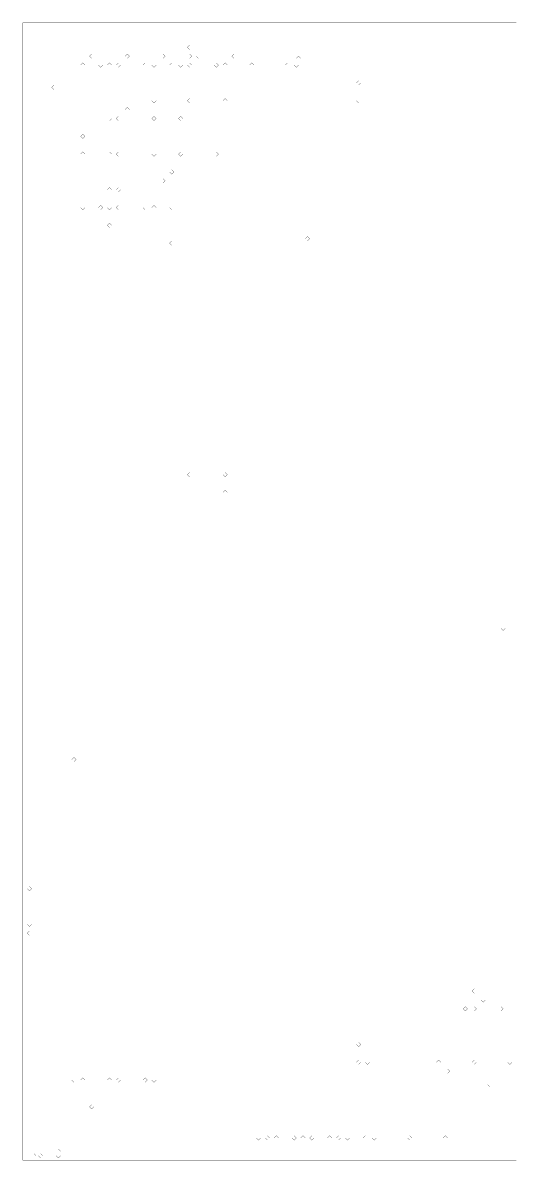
# Model space of a CAD drawing. Header units: metres. Extents: x 0 to 4919, y -4919 to 0.
# Drawn here: x 0 to 2127, y -4919 to 0 of the extents above; entities that cross this region are included whole.
import ezdxf

# ---------------------------------------------------------------- set-up
doc = ezdxf.new("R2010")
doc.units = ezdxf.units.M
doc.layers.add('substrate', color=5, linetype='Continuous')

msp = doc.modelspace()

# ---------------------------------------------------------------- linework, layer by layer
at = {"layer": 'substrate', "const_width": 0.5}
msp.add_lwpolyline([(2136.75, 0), (2127.125, 0), (2117.5, 0), (2107.875, 0), (2098.25, 0), (2088.625, 0), (2079, 0), (2069.375, 0), (2059.75, 0), (2050.125, 0), (2040.5, 0), (2030.875, 0), (2021.25, 0), (2011.625, 0), (2002, 0), (1992.375, 0), (1982.75, 0), (1973.125, 0), (1963.5, 0), (1953.875, 0), (1944.25, 0), (1934.625, 0), (1925, 0), (1915.375, 0), (1905.75, 0), (1896.125, 0), (1886.5, 0), (1876.875, 0), (1867.25, 0), (1857.625, 0), (1848, 0), (1838.375, 0), (1828.75, 0), (1819.125, 0), (1809.5, 0), (1799.875, 0), (1790.25, 0), (1780.625, 0), (1771, 0), (1761.375, 0), (1751.75, 0), (1742.125, 0), (1732.5, 0), (1722.875, 0), (1713.25, 0), (1703.625, 0), (1694, 0), (1684.375, 0), (1674.75, 0), (1665.125, 0), (1655.5, 0), (1645.875, 0), (1636.25, 0), (1626.625, 0), (1617, 0), (1607.375, 0), (1597.75, 0), (1588.125, 0), (1578.5, 0), (1568.875, 0), (1559.25, 0), (1549.625, 0), (1540, 0), (1530.375, 0), (1520.75, 0), (1511.125, 0), (1501.5, 0), (1491.875, 0), (1482.25, 0), (1472.625, 0), (1463, 0), (1453.375, 0), (1443.75, 0), (1434.125, 0), (1424.5, 0), (1414.875, 0), (1405.25, 0), (1395.625, 0), (1386, 0), (1376.375, 0), (1366.75, 0), (1357.125, 0), (1347.5, 0), (1337.875, 0), (1328.25, 0), (1318.625, 0), (1309, 0), (1299.375, 0), (1289.75, 0), (1280.125, 0), (1270.5, 0), (1260.875, 0), (1251.25, 0), (1241.625, 0), (1232, 0), (1222.375, 0), (1212.75, 0), (1203.125, 0), (1193.5, 0), (1183.875, 0), (1174.25, 0), (1164.625, 0), (1155, 0), (1145.375, 0), (1135.75, 0), (1126.125, 0), (1116.5, 0), (1106.875, 0), (1097.25, 0), (1087.625, 0), (1078, 0), (1068.375, 0), (1058.75, 0), (1049.125, 0), (1039.5, 0), (1029.875, 0), (1020.25, 0), (1010.625, 0), (1001, 0), (991.375, 0), (981.75, 0), (972.125, 0), (962.5, 0), (952.875, 0), (943.25, 0), (933.625, 0), (924, 0), (914.375, 0), (904.75, 0), (895.125, 0), (885.5, 0), (875.875, 0), (866.25, 0), (856.625, 0), (847, 0), (837.375, 0), (827.75, 0), (818.125, 0), (808.5, 0), (798.875, 0), (789.25, 0), (779.625, 0), (770, 0), (760.375, 0), (750.75, 0), (741.125, 0), (731.5, 0), (721.875, 0), (712.25, 0), (702.625, 0), (693, 0), (683.375, 0), (673.75, 0), (664.125, 0), (654.5, 0), (644.875, 0), (635.25, 0), (625.625, 0), (616, 0), (606.375, 0), (596.75, 0), (587.125, 0), (577.5, 0), (567.875, 0), (558.25, 0), (548.625, 0), (539, 0), (529.375, 0), (519.75, 0), (510.125, 0), (500.5, 0), (490.875, 0), (481.25, 0), (471.625, 0), (462, 0), (452.375, 0), (442.75, 0), (433.125, 0), (423.5, 0), (413.875, 0), (404.25, 0), (394.625, 0), (385, 0), (375.375, 0), (365.75, 0), (356.125, 0), (346.5, 0), (336.875, 0), (327.25, 0), (317.625, 0), (308, 0), (298.375, 0), (288.75, 0), (279.125, 0), (269.5, 0), (259.875, 0), (250.25, 0), (240.625, 0), (231, 0), (221.375, 0), (211.75, 0), (202.125, 0), (192.5, 0), (182.875, 0), (173.25, 0), (163.625, 0), (154, 0), (144.375, 0), (134.75, 0), (125.125, 0), (115.5, 0), (105.875, 0), (96.25, 0), (86.625, 0), (77, 0), (67.375, 0), (57.75, 0), (48.125, 0), (38.5, 0), (28.875, 0), (19.25, 0), (9.625, 0), (0, 0), (0, -9.625), (0, -19.25), (0, -28.875), (0, -38.5), (0, -48.125), (0, -57.75), (0, -67.375), (0, -77), (0, -86.625), (0, -96.25), (0, -105.875), (0, -115.5), (0, -125.125), (0, -134.75), (0, -144.375), (0, -154), (0, -163.625), (0, -173.25), (0, -182.875), (0, -192.5), (0, -202.125), (0, -211.75), (0, -221.375), (0, -231), (0, -240.625), (0, -250.25), (0, -259.875), (0, -269.5), (0, -279.125), (0, -288.75), (0, -298.375), (0, -308), (0, -317.625), (0, -327.25), (0, -336.875), (0, -346.5), (0, -356.125), (0, -365.75), (0, -375.375), (0, -385), (0, -394.625), (0, -404.25), (0, -413.875), (0, -423.5), (0, -433.125), (0, -442.75), (0, -452.375), (0, -462), (0, -471.625), (0, -481.25), (0, -490.875), (0, -500.5), (0, -510.125), (0, -519.75), (0, -529.375), (0, -539), (0, -548.625), (0, -558.25), (0, -567.875), (0, -577.5), (0, -587.125), (0, -596.75), (0, -606.375), (0, -616), (0, -625.625), (0, -635.25), (0, -644.875), (0, -654.5), (0, -664.125), (0, -673.75), (0, -683.375), (0, -693), (0, -702.625), (0, -712.25), (0, -721.875), (0, -731.5), (0, -741.125), (0, -750.75), (0, -760.375), (0, -770), (0, -779.625), (0, -789.25), (0, -798.875), (0, -808.5), (0, -818.125), (0, -827.75), (0, -837.375), (0, -847), (0, -856.625), (0, -866.25), (0, -875.875), (0, -885.5), (0, -895.125), (0, -904.75), (0, -914.375), (0, -924), (0, -933.625), (0, -943.25), (0, -952.875), (0, -962.5), (0, -972.125), (0, -981.75), (0, -991.375), (0, -1001), (0, -1010.625), (0, -1020.25), (0, -1029.875), (0, -1039.5), (0, -1049.125), (0, -1058.75), (0, -1068.375), (0, -1078), (0, -1087.625), (0, -1097.25), (0, -1106.875), (0, -1116.5), (0, -1126.125), (0, -1135.75), (0, -1145.375), (0, -1155), (0, -1164.625), (0, -1174.25), (0, -1183.875), (0, -1193.5), (0, -1203.125), (0, -1212.75), (0, -1222.375), (0, -1232), (0, -1241.625), (0, -1251.25), (0, -1260.875), (0, -1270.5), (0, -1280.125), (0, -1289.75), (0, -1299.375), (0, -1309), (0, -1318.625), (0, -1328.25), (0, -1337.875), (0, -1347.5), (0, -1357.125), (0, -1366.75), (0, -1376.375), (0, -1386), (0, -1395.625), (0, -1405.25), (0, -1414.875), (0, -1424.5), (0, -1434.125), (0, -1443.75), (0, -1453.375), (0, -1463), (0, -1472.625), (0, -1482.25), (0, -1491.875), (0, -1501.5), (0, -1511.125), (0, -1520.75), (0, -1530.375), (0, -1540), (0, -1549.625), (0, -1559.25), (0, -1568.875), (0, -1578.5), (0, -1588.125), (0, -1597.75), (0, -1607.375), (0, -1617), (0, -1626.625), (0, -1636.25), (0, -1645.875), (0, -1655.5), (0, -1665.125), (0, -1674.75), (0, -1684.375), (0, -1694), (0, -1703.625), (0, -1713.25), (0, -1722.875), (0, -1732.5), (0, -1742.125), (0, -1751.75), (0, -1761.375), (0, -1771), (0, -1780.625), (0, -1790.25), (0, -1799.875), (0, -1809.5), (0, -1819.125), (0, -1828.75), (0, -1838.375), (0, -1848), (0, -1857.625), (0, -1867.25), (0, -1876.875), (0, -1886.5), (0, -1896.125), (0, -1905.75), (0, -1915.375), (0, -1925), (0, -1934.625), (0, -1944.25), (0, -1953.875), (0, -1963.5), (0, -1973.125), (0, -1982.75), (0, -1992.375), (0, -2002), (0, -2011.625), (0, -2021.25), (0, -2030.875), (0, -2040.5), (0, -2050.125), (0, -2059.75), (0, -2069.375), (0, -2079), (0, -2088.625), (0, -2098.25), (0, -2107.875), (0, -2117.5), (0, -2127.125), (0, -2136.75), (0, -2146.375), (0, -2156), (0, -2165.625), (0, -2175.25), (0, -2184.875), (0, -2194.5), (0, -2204.125), (0, -2213.75), (0, -2223.375), (0, -2233), (0, -2242.625), (0, -2252.25), (0, -2261.875), (0, -2271.5), (0, -2281.125), (0, -2290.75), (0, -2300.375), (0, -2310), (0, -2319.625), (0, -2329.25), (0, -2338.875), (0, -2348.5), (0, -2358.125), (0, -2367.75), (0, -2377.375), (0, -2387), (0, -2396.625), (0, -2406.25), (0, -2415.875), (0, -2425.5), (0, -2435.125), (0, -2444.75), (0, -2454.375), (0, -2464), (0, -2473.625), (0, -2483.25), (0, -2492.875), (0, -2502.5), (0, -2512.125), (0, -2521.75), (0, -2531.375), (0, -2541), (0, -2550.625), (0, -2560.25), (0, -2569.875), (0, -2579.5), (0, -2589.125), (0, -2598.75), (0, -2608.375), (0, -2618), (0, -2627.625), (0, -2637.25), (0, -2646.875), (0, -2656.5), (0, -2666.125), (0, -2675.75), (0, -2685.375), (0, -2695), (0, -2704.625), (0, -2714.25), (0, -2723.875), (0, -2733.5), (0, -2743.125), (0, -2752.75), (0, -2762.375), (0, -2772), (0, -2781.625), (0, -2791.25), (0, -2800.875), (0, -2810.5), (0, -2820.125), (0, -2829.75), (0, -2839.375), (0, -2849), (0, -2858.625), (0, -2868.25), (0, -2877.875), (0, -2887.5), (0, -2897.125), (0, -2906.75), (0, -2916.375), (0, -2926), (0, -2935.625), (0, -2945.25), (0, -2954.875), (0, -2964.5), (0, -2974.125), (0, -2983.75), (0, -2993.375), (0, -3003), (0, -3012.625), (0, -3022.25), (0, -3031.875), (0, -3041.5), (0, -3051.125), (0, -3060.75), (0, -3070.375), (0, -3080), (0, -3089.625), (0, -3099.25), (0, -3108.875), (0, -3118.5), (0, -3128.125), (0, -3137.75), (0, -3147.375), (0, -3157), (0, -3166.625), (0, -3176.25), (0, -3185.875), (0, -3195.5), (0, -3205.125), (0, -3214.75), (0, -3224.375), (0, -3234), (0, -3243.625), (0, -3253.25), (0, -3262.875), (0, -3272.5), (0, -3282.125), (0, -3291.75), (0, -3301.375), (0, -3311), (0, -3320.625), (0, -3330.25), (0, -3339.875), (0, -3349.5), (0, -3359.125), (0, -3368.75), (0, -3378.375), (0, -3388), (0, -3397.625), (0, -3407.25), (0, -3416.875), (0, -3426.5), (0, -3436.125), (0, -3445.75), (0, -3455.375), (0, -3465), (0, -3474.625), (0, -3484.25), (0, -3493.875), (0, -3503.5), (0, -3513.125), (0, -3522.75), (0, -3532.375), (0, -3542), (0, -3551.625), (0, -3561.25), (0, -3570.875), (0, -3580.5), (0, -3590.125), (0, -3599.75), (0, -3609.375), (0, -3619), (0, -3628.625), (0, -3638.25), (0, -3647.875), (0, -3657.5), (0, -3667.125), (0, -3676.75), (0, -3686.375), (0, -3696), (0, -3705.625), (0, -3715.25), (0, -3724.875), (0, -3734.5), (0, -3744.125), (0, -3753.75), (0, -3763.375), (0, -3773), (0, -3782.625), (0, -3792.25), (0, -3801.875), (0, -3811.5), (0, -3821.125), (0, -3830.75), (0, -3840.375), (0, -3850), (0, -3859.625), (0, -3869.25), (0, -3878.875), (0, -3888.5), (0, -3898.125), (0, -3907.75), (0, -3917.375), (0, -3927), (0, -3936.625), (0, -3946.25), (0, -3955.875), (0, -3965.5), (0, -3975.125), (0, -3984.75), (0, -3994.375), (0, -4004), (0, -4013.625), (0, -4023.25), (0, -4032.875), (0, -4042.5), (0, -4052.125), (0, -4061.75), (0, -4071.375), (0, -4081), (0, -4090.625), (0, -4100.25), (0, -4109.875), (0, -4119.5), (0, -4129.125), (0, -4138.75), (0, -4148.375), (0, -4158), (0, -4167.625), (0, -4177.25), (0, -4186.875), (0, -4196.5), (0, -4206.125), (0, -4215.75), (0, -4225.375), (0, -4235), (0, -4244.625), (0, -4254.25), (0, -4263.875), (0, -4273.5), (0, -4283.125), (0, -4292.75), (0, -4302.375), (0, -4312), (0, -4321.625), (0, -4331.25), (0, -4340.875), (0, -4350.5), (0, -4360.125), (0, -4369.75), (0, -4379.375), (0, -4389), (0, -4398.625), (0, -4408.25), (0, -4417.875), (0, -4427.5), (0, -4437.125), (0, -4446.75), (0, -4456.375), (0, -4466), (0, -4475.625), (0, -4485.25), (0, -4494.875), (0, -4504.5), (0, -4514.125), (0, -4523.75), (0, -4533.375), (0, -4543), (0, -4552.625), (0, -4562.25), (0, -4571.875), (0, -4581.5), (0, -4591.125), (0, -4600.75), (0, -4610.375), (0, -4620), (0, -4629.625), (0, -4639.25), (0, -4648.875), (0, -4658.5), (0, -4668.125), (0, -4677.75), (0, -4687.375), (0, -4697), (0, -4706.625), (0, -4716.25), (0, -4725.875), (0, -4735.5), (0, -4745.125), (0, -4754.75), (0, -4764.375), (0, -4774), (0, -4783.625), (0, -4793.25), (0, -4802.875), (0, -4812.5), (0, -4822.125), (0, -4831.75), (0, -4841.375), (0, -4851), (0, -4860.625), (0, -4870.25), (0, -4879.875), (0, -4889.5), (0, -4899.125), (0, -4908.75), (0, -4918.375), (9.625, -4918.375), (19.25, -4918.375), (28.875, -4918.375), (38.5, -4918.375), (48.125, -4918.375), (57.75, -4918.375), (67.375, -4918.375), (77, -4918.375), (86.625, -4918.375), (96.25, -4918.375), (105.875, -4918.375), (115.5, -4918.375), (125.125, -4918.375), (134.75, -4918.375), (144.375, -4918.375), (154, -4918.375), (163.625, -4918.375), (173.25, -4918.375), (182.875, -4918.375), (192.5, -4918.375), (202.125, -4918.375), (211.75, -4918.375), (221.375, -4918.375), (231, -4918.375), (240.625, -4918.375), (250.25, -4918.375), (259.875, -4918.375), (269.5, -4918.375), (279.125, -4918.375), (288.75, -4918.375), (298.375, -4918.375), (308, -4918.375), (317.625, -4918.375), (327.25, -4918.375), (336.875, -4918.375), (346.5, -4918.375), (356.125, -4918.375), (365.75, -4918.375), (375.375, -4918.375), (385, -4918.375), (394.625, -4918.375), (404.25, -4918.375), (413.875, -4918.375), (423.5, -4918.375), (433.125, -4918.375), (442.75, -4918.375), (452.375, -4918.375), (462, -4918.375), (471.625, -4918.375), (481.25, -4918.375), (490.875, -4918.375), (500.5, -4918.375), (510.125, -4918.375), (519.75, -4918.375), (529.375, -4918.375), (539, -4918.375), (548.625, -4918.375), (558.25, -4918.375), (567.875, -4918.375), (577.5, -4918.375), (587.125, -4918.375), (596.75, -4918.375), (606.375, -4918.375), (616, -4918.375), (625.625, -4918.375), (635.25, -4918.375), (644.875, -4918.375), (654.5, -4918.375), (664.125, -4918.375), (673.75, -4918.375), (683.375, -4918.375), (693, -4918.375), (702.625, -4918.375), (712.25, -4918.375), (721.875, -4918.375), (731.5, -4918.375), (741.125, -4918.375), (750.75, -4918.375), (760.375, -4918.375), (770, -4918.375), (779.625, -4918.375), (789.25, -4918.375), (798.875, -4918.375), (808.5, -4918.375), (818.125, -4918.375), (827.75, -4918.375), (837.375, -4918.375), (847, -4918.375), (856.625, -4918.375), (866.25, -4918.375), (875.875, -4918.375), (885.5, -4918.375), (895.125, -4918.375), (904.75, -4918.375), (914.375, -4918.375), (924, -4918.375), (933.625, -4918.375), (943.25, -4918.375), (952.875, -4918.375), (962.5, -4918.375), (972.125, -4918.375), (981.75, -4918.375), (991.375, -4918.375), (1001, -4918.375), (1010.625, -4918.375), (1020.25, -4918.375), (1029.875, -4918.375), (1039.5, -4918.375), (1049.125, -4918.375), (1058.75, -4918.375), (1068.375, -4918.375), (1078, -4918.375), (1087.625, -4918.375), (1097.25, -4918.375), (1106.875, -4918.375), (1116.5, -4918.375), (1126.125, -4918.375), (1135.75, -4918.375), (1145.375, -4918.375), (1155, -4918.375), (1164.625, -4918.375), (1174.25, -4918.375), (1183.875, -4918.375), (1193.5, -4918.375), (1203.125, -4918.375), (1212.75, -4918.375), (1222.375, -4918.375), (1232, -4918.375), (1241.625, -4918.375), (1251.25, -4918.375), (1260.875, -4918.375), (1270.5, -4918.375), (1280.125, -4918.375), (1289.75, -4918.375), (1299.375, -4918.375), (1309, -4918.375), (1318.625, -4918.375), (1328.25, -4918.375), (1337.875, -4918.375), (1347.5, -4918.375), (1357.125, -4918.375), (1366.75, -4918.375), (1376.375, -4918.375), (1386, -4918.375), (1395.625, -4918.375), (1405.25, -4918.375), (1414.875, -4918.375), (1424.5, -4918.375), (1434.125, -4918.375), (1443.75, -4918.375), (1453.375, -4918.375), (1463, -4918.375), (1472.625, -4918.375), (1482.25, -4918.375), (1491.875, -4918.375), (1501.5, -4918.375), (1511.125, -4918.375), (1520.75, -4918.375), (1530.375, -4918.375), (1540, -4918.375), (1549.625, -4918.375), (1559.25, -4918.375), (1568.875, -4918.375), (1578.5, -4918.375), (1588.125, -4918.375), (1597.75, -4918.375), (1607.375, -4918.375), (1617, -4918.375), (1626.625, -4918.375), (1636.25, -4918.375), (1645.875, -4918.375), (1655.5, -4918.375), (1665.125, -4918.375), (1674.75, -4918.375), (1684.375, -4918.375), (1694, -4918.375), (1703.625, -4918.375), (1713.25, -4918.375), (1722.875, -4918.375), (1732.5, -4918.375), (1742.125, -4918.375), (1751.75, -4918.375), (1761.375, -4918.375), (1771, -4918.375), (1780.625, -4918.375), (1790.25, -4918.375), (1799.875, -4918.375), (1809.5, -4918.375), (1819.125, -4918.375), (1828.75, -4918.375), (1838.375, -4918.375), (1848, -4918.375), (1857.625, -4918.375), (1867.25, -4918.375), (1876.875, -4918.375), (1886.5, -4918.375), (1896.125, -4918.375), (1905.75, -4918.375), (1915.375, -4918.375), (1925, -4918.375), (1934.625, -4918.375), (1944.25, -4918.375), (1953.875, -4918.375), (1963.5, -4918.375), (1973.125, -4918.375), (1982.75, -4918.375), (1992.375, -4918.375), (2002, -4918.375), (2011.625, -4918.375), (2021.25, -4918.375), (2030.875, -4918.375), (2040.5, -4918.375), (2050.125, -4918.375), (2059.75, -4918.375), (2069.375, -4918.375), (2079, -4918.375), (2088.625, -4918.375), (2098.25, -4918.375), (2107.875, -4918.375), (2117.5, -4918.375), (2127.125, -4918.375), (2136.75, -4918.375)], dxfattribs=at)
for points in [[(712.25, -105.875), (721.875, -96.25), (731.5, -105.875), (721.875, -115.5)], [(288.75, -144.375), (298.375, -134.75), (308, -144.375), (298.375, -154)], [(442.75, -144.375), (452.375, -134.75), (462, -144.375), (452.375, -154)], [(596.75, -144.375), (606.375, -134.75), (616, -144.375), (606.375, -154)], [(712.25, -144.375), (721.875, -134.75), (731.5, -144.375), (721.875, -154)], [(750.75, -144.375), (760.375, -134.75), (770, -144.375), (760.375, -154)], [(904.75, -144.375), (914.375, -134.75), (924, -144.375), (914.375, -154)], [(1183.875, -154), (1193.5, -144.375), (1203.125, -154), (1193.5, -163.625)], [(250.25, -182.875), (259.875, -173.25), (269.5, -182.875), (259.875, -192.5)], [(327.25, -182.875), (336.875, -173.25), (346.5, -182.875), (336.875, -192.5)], [(365.75, -182.875), (375.375, -173.25), (385, -182.875), (375.375, -192.5)], [(404.25, -182.875), (413.875, -173.25), (423.5, -182.875), (413.875, -192.5)], [(519.75, -182.875), (529.375, -173.25), (539, -182.875), (529.375, -192.5)], [(558.25, -182.875), (567.875, -173.25), (577.5, -182.875), (567.875, -192.5)], [(635.25, -182.875), (644.875, -173.25), (654.5, -182.875), (644.875, -192.5)], [(673.75, -182.875), (683.375, -173.25), (693, -182.875), (683.375, -192.5)], [(712.25, -182.875), (721.875, -173.25), (731.5, -182.875), (721.875, -192.5)], [(827.75, -182.875), (837.375, -173.25), (847, -182.875), (837.375, -192.5)], [(866.25, -182.875), (875.875, -173.25), (885.5, -182.875), (875.875, -192.5)], [(981.75, -182.875), (991.375, -173.25), (1001, -182.875), (991.375, -192.5)], [(1135.75, -182.875), (1145.375, -173.25), (1155, -182.875), (1145.375, -192.5)], [(1174.25, -182.875), (1183.875, -173.25), (1193.5, -182.875), (1183.875, -192.5)], [(125.125, -279.125), (134.75, -269.5), (144.375, -279.125), (134.75, -288.75)], [(1443.75, -259.875), (1453.375, -250.25), (1463, -259.875), (1453.375, -269.5)], [(558.25, -336.875), (567.875, -327.25), (577.5, -336.875), (567.875, -346.5)], [(712.25, -336.875), (721.875, -327.25), (731.5, -336.875), (721.875, -346.5)], [(866.25, -336.875), (875.875, -327.25), (885.5, -336.875), (875.875, -346.5)], [(1443.75, -336.875), (1453.375, -327.25), (1463, -336.875), (1453.375, -346.5)], [(442.75, -375.375), (452.375, -365.75), (462, -375.375), (452.375, -385)], [(250.25, -413.875), (259.875, -404.25), (269.5, -413.875), (259.875, -423.5)], [(365.75, -413.875), (375.375, -404.25), (385, -413.875), (375.375, -423.5)], [(404.25, -413.875), (413.875, -404.25), (423.5, -413.875), (413.875, -423.5)], [(558.25, -413.875), (567.875, -404.25), (577.5, -413.875), (567.875, -423.5)], [(673.75, -413.875), (683.375, -404.25), (693, -413.875), (683.375, -423.5)], [(250.25, -490.875), (259.875, -481.25), (269.5, -490.875), (259.875, -500.5)], [(250.25, -567.875), (259.875, -558.25), (269.5, -567.875), (259.875, -577.5)], [(365.75, -567.875), (375.375, -558.25), (385, -567.875), (375.375, -577.5)], [(404.25, -567.875), (413.875, -558.25), (423.5, -567.875), (413.875, -577.5)], [(558.25, -567.875), (567.875, -558.25), (577.5, -567.875), (567.875, -577.5)], [(673.75, -567.875), (683.375, -558.25), (693, -567.875), (683.375, -577.5)], [(827.75, -567.875), (837.375, -558.25), (847, -567.875), (837.375, -577.5)], [(635.25, -644.875), (644.875, -635.25), (654.5, -644.875), (644.875, -654.5)], [(596.75, -683.375), (606.375, -673.75), (616, -683.375), (606.375, -693)], [(365.75, -721.875), (375.375, -712.25), (385, -721.875), (375.375, -731.5)], [(404.25, -721.875), (413.875, -712.25), (423.5, -721.875), (413.875, -731.5)], [(250.25, -798.875), (259.875, -789.25), (269.5, -798.875), (259.875, -808.5)], [(327.25, -798.875), (336.875, -789.25), (346.5, -798.875), (336.875, -808.5)], [(365.75, -798.875), (375.375, -789.25), (385, -798.875), (375.375, -808.5)], [(404.25, -798.875), (413.875, -789.25), (423.5, -798.875), (413.875, -808.5)], [(519.75, -798.875), (529.375, -789.25), (539, -798.875), (529.375, -808.5)], [(558.25, -798.875), (567.875, -789.25), (577.5, -798.875), (567.875, -808.5)], [(635.25, -798.875), (644.875, -789.25), (654.5, -798.875), (644.875, -808.5)], [(365.75, -875.875), (375.375, -866.25), (385, -875.875), (375.375, -885.5)], [(558.25, -875.875), (567.875, -866.25), (577.5, -875.875), (567.875, -885.5)], [(1222.375, -933.625), (1232, -924), (1241.625, -933.625), (1232, -943.25)], [(635.25, -952.875), (644.875, -943.25), (654.5, -952.875), (644.875, -962.5)], [(866.25, -1876.875), (875.875, -1867.25), (885.5, -1876.875), (875.875, -1886.5)], [(712.25, -1953.875), (721.875, -1944.25), (731.5, -1953.875), (721.875, -1963.5)], [(866.25, -1953.875), (875.875, -1944.25), (885.5, -1953.875), (875.875, -1963.5)], [(866.25, -2030.875), (875.875, -2021.25), (885.5, -2030.875), (875.875, -2040.5)], [(2069.375, -2618), (2079, -2608.375), (2088.625, -2618), (2079, -2627.625)], [(211.75, -3185.875), (221.375, -3176.25), (231, -3185.875), (221.375, -3195.5)], [(19.25, -3744.125), (28.875, -3734.5), (38.5, -3744.125), (28.875, -3753.75)], [(19.25, -3898.125), (28.875, -3888.5), (38.5, -3898.125), (28.875, -3907.75)], [(19.25, -3936.625), (28.875, -3927), (38.5, -3936.625), (28.875, -3946.25)], [(1944.25, -4186.875), (1953.875, -4177.25), (1963.5, -4186.875), (1953.875, -4196.5)], [(1982.75, -4225.375), (1992.375, -4215.75), (2002, -4225.375), (1992.375, -4235)], [(365.75, -4263.875), (375.375, -4254.25), (385, -4263.875), (375.375, -4273.5)], [(1905.75, -4263.875), (1915.375, -4254.25), (1925, -4263.875), (1915.375, -4273.5)], [(1944.25, -4263.875), (1953.875, -4254.25), (1963.5, -4263.875), (1953.875, -4273.5)], [(2059.75, -4263.875), (2069.375, -4254.25), (2079, -4263.875), (2069.375, -4273.5)], [(1443.75, -4417.875), (1453.375, -4408.25), (1463, -4417.875), (1453.375, -4427.5)], [(1443.75, -4494.875), (1453.375, -4485.25), (1463, -4494.875), (1453.375, -4504.5)], [(1482.25, -4494.875), (1491.875, -4485.25), (1501.5, -4494.875), (1491.875, -4504.5)], [(1790.25, -4494.875), (1799.875, -4485.25), (1809.5, -4494.875), (1799.875, -4504.5)], [(1828.75, -4533.375), (1838.375, -4523.75), (1848, -4533.375), (1838.375, -4543)], [(1944.25, -4494.875), (1953.875, -4485.25), (1963.5, -4494.875), (1953.875, -4504.5)], [(2098.25, -4494.875), (2107.875, -4485.25), (2117.5, -4494.875), (2107.875, -4504.5)], [(211.75, -4571.875), (221.375, -4562.25), (231, -4571.875), (221.375, -4581.5)], [(250.25, -4571.875), (259.875, -4562.25), (269.5, -4571.875), (259.875, -4581.5)], [(365.75, -4571.875), (375.375, -4562.25), (385, -4571.875), (375.375, -4581.5)], [(404.25, -4571.875), (413.875, -4562.25), (423.5, -4571.875), (413.875, -4581.5)], [(519.75, -4571.875), (529.375, -4562.25), (539, -4571.875), (529.375, -4581.5)], [(558.25, -4571.875), (567.875, -4562.25), (577.5, -4571.875), (567.875, -4581.5)], [(2011.625, -4591.125), (2021.25, -4581.5), (2030.875, -4591.125), (2021.25, -4600.75)], [(288.75, -4687.375), (298.375, -4677.75), (308, -4687.375), (298.375, -4697)], [(1010.625, -4822.125), (1020.25, -4812.5), (1029.875, -4822.125), (1020.25, -4831.75)], [(1049.125, -4822.125), (1058.75, -4812.5), (1068.375, -4822.125), (1058.75, -4831.75)], [(1087.625, -4822.125), (1097.25, -4812.5), (1106.875, -4822.125), (1097.25, -4831.75)], [(1164.625, -4822.125), (1174.25, -4812.5), (1183.875, -4822.125), (1174.25, -4831.75)], [(1203.125, -4822.125), (1212.75, -4812.5), (1222.375, -4822.125), (1212.75, -4831.75)], [(1241.625, -4822.125), (1251.25, -4812.5), (1260.875, -4822.125), (1251.25, -4831.75)], [(1318.625, -4822.125), (1328.25, -4812.5), (1337.875, -4822.125), (1328.25, -4831.75)], [(1357.125, -4822.125), (1366.75, -4812.5), (1376.375, -4822.125), (1366.75, -4831.75)], [(1395.625, -4822.125), (1405.25, -4812.5), (1414.875, -4822.125), (1405.25, -4831.75)], [(1472.625, -4822.125), (1482.25, -4812.5), (1491.875, -4822.125), (1482.25, -4831.75)], [(1511.125, -4822.125), (1520.75, -4812.5), (1530.375, -4822.125), (1520.75, -4831.75)], [(1665.125, -4822.125), (1674.75, -4812.5), (1684.375, -4822.125), (1674.75, -4831.75)], [(1819.125, -4822.125), (1828.75, -4812.5), (1838.375, -4822.125), (1828.75, -4831.75)], [(48.125, -4889.5), (57.75, -4879.875), (67.375, -4889.5), (57.75, -4899.125)], [(67.375, -4899.125), (77, -4889.5), (86.625, -4899.125), (77, -4908.75)], [(144.375, -4879.875), (154, -4870.25), (163.625, -4879.875), (154, -4889.5)], [(144.375, -4899.125), (154, -4889.5), (163.625, -4899.125), (154, -4908.75)]]:
    msp.add_lwpolyline(points, close=True, dxfattribs=at)

doc.saveas('drawing.dxf')
